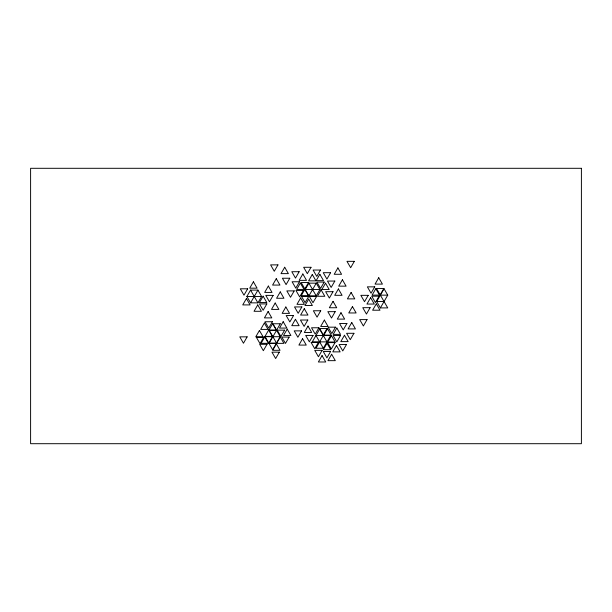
<?xml version="1.0" encoding="UTF-8"?>
<svg xmlns="http://www.w3.org/2000/svg" width="612" height="612" viewBox="0 0 612 612"><rect width="100%" height="100%" fill="white"/><g stroke="black" fill="none" stroke-linecap="round" stroke-linejoin="round"><path stroke-width="0.92" d="M246.881 296.476L250.568 290.103L257.927 290.103L261.615 296.476L257.927 302.856L250.568 302.856L246.881 296.476L261.615 296.476M250.568 302.856L257.927 290.103M276.563 330.327L269.196 343.087L276.563 343.087L280.242 336.707L276.563 330.327L269.196 330.327L276.563 343.087M305.204 289.53L308.892 283.157L316.251 283.157L319.938 289.53L316.251 295.91L308.892 295.91L305.204 289.53L319.938 289.53M308.892 295.91L316.251 283.157M323.32 335.506L315.953 348.259L323.32 348.259L330.679 335.506L315.953 335.506L323.32 348.259M380.373 307.905L376.694 301.532L384.061 288.772L387.74 295.152L380.373 307.905L387.74 307.905L380.373 295.152L387.74 295.152M376.694 301.532L384.061 301.532M272.883 336.707L280.242 336.707M308.892 283.157L316.251 295.91M250.568 290.103L257.927 302.856M247.661 288.795L243.981 295.175L240.294 288.795L247.661 288.795M253.399 281.795L249.719 288.175L257.086 288.175L253.399 281.795M246.429 298.541L242.742 304.914L250.109 304.914L246.429 298.541M277.963 264.889L274.275 271.269L270.603 264.881L277.963 264.889M268.339 286.056L264.659 292.429L272.019 292.429L268.339 286.056M257.728 304.914L254.041 311.294L261.408 311.294L257.728 304.914M263.122 296.177L259.442 302.55L266.801 302.55L263.122 296.177M276.264 278.697L272.585 285.077L279.952 285.077L276.264 278.697M284.702 267.245L281.023 273.625L288.382 273.625L284.702 267.245M247.149 336.852L243.461 343.233L239.782 336.852L247.149 336.852M266.832 303.904L263.152 310.276L259.473 303.904L266.832 303.904M273.143 295.382L269.464 301.762L265.784 295.382L273.143 295.382M268.117 311.516L264.438 317.896L271.797 317.896L268.117 311.516M280.265 291.886L276.586 298.266L283.945 298.266L280.265 291.886M275.193 303.024L271.506 309.404L278.873 309.404L275.193 303.024M259.434 330.48L255.747 336.86L263.114 336.86L259.434 330.48M289.782 278.238L286.095 284.618L282.415 278.238L289.782 278.238M264.353 323.029L260.666 329.409L268.033 329.409L264.353 323.029M299.169 271.713L295.489 278.093L291.802 271.713L299.169 271.713M272.378 321.744L268.691 328.124L265.011 321.744L272.378 321.744M263.718 337.281L260.039 343.653L256.359 337.281L263.718 337.281M264.767 336.952L261.087 343.332L268.446 343.332L264.767 336.952M268.683 330.006L264.996 336.386L272.363 336.386L268.683 330.006M272.623 323.74L268.943 330.12L276.303 330.12L272.623 323.74M302.841 273.977L299.153 280.357L306.52 280.357L302.841 273.977M294.204 290.899L290.524 297.279L286.837 290.899L294.204 290.899M299.459 281.757L295.78 288.137L292.092 281.757L299.459 281.757M285.842 306.987L282.163 313.367L289.53 313.367L285.842 306.987M300.339 283.065L296.659 289.445L304.026 289.445L300.339 283.065M311.018 267.283L307.339 273.663L303.651 267.283L311.018 267.283M267.023 344.311L263.344 350.691L259.664 344.311L267.023 344.311M272.478 336.684L268.798 343.057L265.111 336.684L272.478 336.684M280.273 323.763L276.593 330.143L272.906 323.763L280.273 323.763M283.188 321.698L279.508 328.078L286.867 328.078L283.188 321.698M312.288 274.474L308.609 280.854L315.968 280.854L312.288 274.474M303.338 290.516L299.658 296.889L295.971 290.516L303.338 290.516M308.54 282.537L304.853 288.918L301.173 282.537L308.54 282.537M304.822 289.453L301.142 295.833L308.509 295.833L304.822 289.453M300.66 297.96L296.981 304.34L304.348 304.34L300.66 297.96M276.326 343.431L272.638 349.804L268.959 343.431L276.326 343.431M280.242 336.983L276.555 343.363L283.922 343.363L280.242 336.983M276.372 343.921L272.692 350.301L280.059 350.301L276.372 343.921M284.603 330.159L280.923 336.539L277.236 330.159L284.603 330.159M293.531 315.547L289.851 321.927L286.164 315.547L293.531 315.547M320.466 270.037L316.787 276.417L313.099 270.037L320.466 270.037M287.212 329.118L283.524 335.498L290.891 335.498L287.212 329.118M319.839 274.275L316.159 280.648L323.526 280.648L319.839 274.275M301.869 306.926L298.189 313.298L294.51 306.926L301.869 306.926M295.443 319.296L291.763 325.676L299.13 325.676L295.443 319.296M308.785 296.254L305.105 302.626L301.418 296.254L308.785 296.254M308.67 299.123L304.99 305.503L312.35 305.503L308.67 299.123M304.279 308.693L300.599 315.065L307.966 315.065L304.279 308.693M279.324 352.16L275.645 358.54L271.957 352.16L279.324 352.16M289.155 337.059L285.475 343.431L281.795 337.059L289.155 337.059M324.23 282.055L320.55 288.436L316.863 282.055L324.23 282.055M316.656 296.338L312.977 302.718L309.297 296.338L316.656 296.338M330.61 272.692L326.923 279.072L323.243 272.692L330.61 272.692M321.132 289.904L317.452 296.285L324.811 296.285L321.132 289.904M325.523 283.18L321.843 289.553L329.202 289.553L325.523 283.18M307.805 320.022L304.118 326.403L300.438 320.022L307.805 320.022M337.893 267.903L334.213 274.283L341.58 274.283L337.893 267.903M301.563 330.87L297.883 337.25L294.204 330.87L301.563 330.87M307.997 326.081L304.317 332.461L311.684 332.461L307.997 326.081M334.833 281.061L331.153 287.441L327.474 281.061L334.833 281.061M302.58 338.704L298.901 345.084L306.26 345.084L302.58 338.704M320.734 310.758L317.054 317.138L313.367 310.758L320.734 310.758M333.027 291.687L329.348 298.059L325.661 291.687L333.027 291.687M342.406 279.768L338.727 286.148L346.094 286.148L342.406 279.768M338.39 288.933L334.71 295.313L342.07 295.313L338.39 288.933M354.333 261.339L350.653 267.712L346.966 261.339L354.333 261.339M313.053 335.43L309.366 341.802L305.686 335.43L313.053 335.43M333.035 301.364L329.355 307.744L336.715 307.744L333.035 301.364M318.906 327.772L315.218 334.152L311.539 327.772L318.906 327.772M324.36 320.076L320.673 326.456L328.04 326.456L324.36 320.076M319.632 329.126L312.273 341.886L326.999 341.886L319.632 329.126M335.2 311.661L331.513 318.041L327.833 311.661L335.2 311.661M318.424 342.368L314.744 348.741L311.057 342.368L318.424 342.368M326.999 328.56L323.32 334.932L319.632 328.56L326.999 328.56M327.527 328.751L323.847 335.124L331.214 335.124L327.527 328.751M351.097 292.498L347.409 298.878L354.776 298.878L351.097 292.498M340.976 312.74L337.296 319.112L344.655 319.112L340.976 312.74M335.475 327.168L331.796 333.548L328.108 327.168L335.475 327.168M322.126 350.362L318.439 356.742L314.759 350.362L322.126 350.362M327.022 343.301L323.335 349.674L330.702 349.674L327.022 343.301M331.452 335.628L327.764 342.009L335.131 342.009L331.452 335.628M336.845 328.017L333.165 334.397L340.524 334.397L336.845 328.017M322.05 355.603L318.37 361.983L325.729 361.983L322.05 355.603M352.451 306.581L348.763 312.962L356.13 312.962L352.451 306.581M335.032 342.605L331.344 348.985L327.665 342.605L335.032 342.605M330.61 351.472L326.93 357.852L323.251 351.472L330.61 351.472M346.912 323.496L343.225 329.868L339.545 323.496L346.912 323.496M340.494 335.537L336.814 341.917L333.135 335.537L340.494 335.537M336.462 345.497L332.783 351.877L340.142 351.877L336.462 345.497M331.635 354.279L327.948 360.659L335.315 360.659L331.635 354.279M344.472 335.246L340.792 341.618L348.151 341.618L344.472 335.246M351.762 322.539L348.075 328.919L355.442 328.919L351.762 322.539M368.202 295.336L364.522 301.708L360.843 295.336L368.202 295.336M378.736 277.733L375.049 284.113L382.416 284.113L378.736 277.733M374.735 286.852L371.048 293.225L367.368 286.852L374.735 286.852M370.612 297.677L366.932 304.057L374.292 304.057L370.612 297.677M375.783 288.726L372.104 295.099L379.471 295.099L375.783 288.726M346.453 344.548L342.766 350.921L339.086 344.548L346.453 344.548M353.958 333.295L350.271 339.675L346.591 333.295L353.958 333.295M370.122 307.675L366.443 314.055L362.763 307.675L370.122 307.675M379.096 296.177L375.416 302.55L371.736 296.177L379.096 296.177M383.854 288.482L380.174 294.862L376.487 288.482L383.854 288.482M367.055 319.602L363.375 325.982L359.688 319.602L367.055 319.602M376.311 303.835L372.624 310.215L379.991 310.215L376.311 303.835M581.4 168.3L30.6 168.3L30.6 443.7L581.4 443.7L581.4 168.3"/></g></svg>
